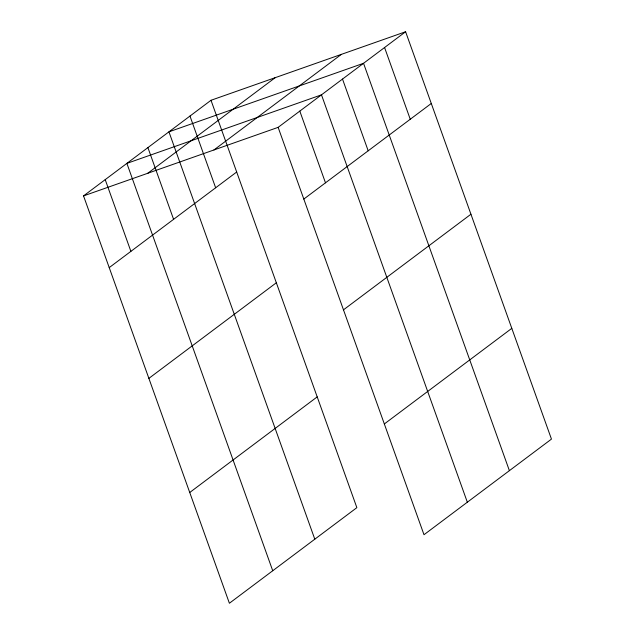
<?xml version="1.0" encoding="UTF-8"?>
<svg xmlns="http://www.w3.org/2000/svg" width="635" height="635" viewBox="0 0 635 635"><rect width="100%" height="100%" fill="white"/><g stroke="black" fill="none" stroke-linecap="round" stroke-linejoin="round"><path stroke-width="0.95" d="M211.003 100.282L356.862 507.651L229.394 603.25L83.542 195.89L211.003 100.282L405.606 31.75L551.458 439.11L423.997 534.718L278.138 127.349L405.606 31.75M147.757 173.268L275.225 77.668M213.924 149.971L341.384 54.364M109.22 267.613L236.688 172.006M303.816 199.072L431.284 103.473M148.876 378.373L276.344 282.765M343.479 309.84L470.94 214.233M189.738 492.49L317.206 396.883M384.334 423.958L511.802 328.351M83.542 195.89L278.138 127.349M384.572 47.522L410.25 119.245M509.397 470.662L363.537 63.302L168.942 131.834L314.801 539.194M342.511 79.073L368.189 150.797M467.336 502.214L321.477 94.845L126.881 163.386L272.733 570.746M299.807 111.101L325.485 182.824M189.976 116.062L215.654 187.785M147.907 147.606L173.593 219.329M105.212 179.634L130.889 251.357"/></g></svg>
